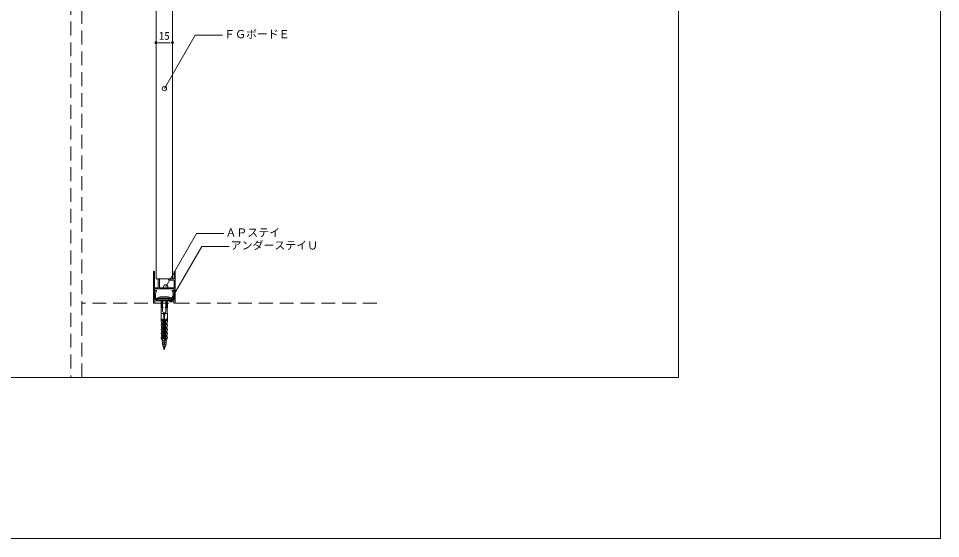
# Model space of a CAD drawing. Units: millimetres, scale not verified. Extents: x -690 to 690, y -477 to 478.
# Drawn here: x -154 to 690, y -477 to -1 of the extents above; entities that cross this region are included whole.
import ezdxf
from ezdxf.enums import TextEntityAlignment as Align

# ---------------------------------------------------------------- set-up
doc = ezdxf.new("R2010")
doc.units = ezdxf.units.MM
doc.header["$LTSCALE"] = 2
doc.linetypes.add('USER2', pattern=[9.525, 6.35, -3.175])
for name, color, linetype, lineweight in [('0-0_0', 7, 'Continuous', 9), ('0-3_MOJI', 7, 'Continuous', 18), ('0-4_KANAMONO', 5, 'Continuous', 18), ('0-5_KANAMONO_SCREW', 4, 'Continuous', 18), ('0-6_BUHIN', 7, 'Continuous', 9), ('0-7_hide-1', 3, 'USER2', 18), ('0-8_hide-2', 4, 'Continuous', 18), ('0-9_WAKU', 7, 'Continuous', 18)]:
    doc.layers.add(name, color=color, linetype=linetype, lineweight=lineweight)
doc.styles.add('ＭＳ ゴシック', font='')
doc.styles.get('ＭＳ ゴシック').set_extended_font_data('MS Gothic')

# ---------------------------------------------------------------- blocks, each defined once
blk = doc.blocks.new('_DOT')
at = {"layer": '0-0_0'}
for p, q in [((-0.5, 0), (-1, 0)), ((0.25, 0), (-0.25, 0))]:
    blk.add_line(p, q, dxfattribs=at)
blk.add_circle((0, 0), 0.25, dxfattribs=at)

msp = doc.modelspace()

# ---------------------------------------------------------------- linework, layer by layer
at = {"layer": '0-0_0', "lineweight": 18}
msp.add_lwpolyline([(-450, -329.999), (450, -329.999), (450, 270.001), (-450, 270.001)], close=True, dxfattribs=at)
at = {"layer": '0-3_MOJI'}
for p, q in [((-28.222, -48.009), (-28.222, -23.619)), ((-24.222, -23.619), (-17.222, -23.619)), ((-13.222, -48.009), (-13.222, -23.619))]:
    msp.add_line(p, q, dxfattribs=at)
for points in [[(32.564, -16.662), (7.564, -16.662), (-20.632, -65.499)], [(33.783, -198.311), (8.783, -198.311), (-19.413, -247.147)], [(38.538, -210.025), (13.538, -210.025), (-14.658, -258.862)]]:
    msp.add_lwpolyline(points, dxfattribs=at)
for centre in [(-20.632, -65.499), (-19.413, -247.147), (-14.658, -258.862)]:
    msp.add_circle(centre, 2, dxfattribs=at)
at = {"layer": '0-4_KANAMONO'}
for p, q in [((-30.722, -258.562), (-30.722, -233.362)), ((-30.222, -232.862), (-30.222, -232.862)), ((-11.222, -232.862), (-11.222, -232.862)), ((-10.722, -233.362), (-10.722, -258.562)), ((-16.722, -240.562), (-16.722, -240.162)), ((-30.722, -261.562), (-30.722, -259.162)), ((-30.422, -258.862), (-29.722, -258.862)), ((-29.722, -258.862), (-30.422, -258.862)), ((-29.722, -257.413), (-29.722, -253.445)), ((-28.722, -253.445), (-28.722, -256.876)), ((-27.846, -258.862), (-13.598, -258.862)), ((-12.722, -256.876), (-12.722, -253.445)), ((-11.722, -253.445), (-11.722, -257.413)), ((-11.022, -258.862), (-11.722, -258.862)), ((-29.722, -261.862), (-30.422, -261.862)), ((-11.022, -261.862), (-11.722, -261.862))]:
    msp.add_line(p, q, dxfattribs=at)
for points in [[(-29.722, -233.362), (-29.722, -247.862), (-26.222, -247.862), (-26.222, -240.362)], [(-16.422, -239.862), (-11.722, -239.862), (-11.722, -233.362)], [(-25.222, -240.362), (-25.222, -247.862), (-11.722, -247.862), (-11.722, -240.862), (-16.422, -240.862)], [(-11.722, -257.662), (-11.722, -248.862), (-29.722, -248.862), (-29.722, -257.662)], [(-21.18, -259.862), (-29.422, -259.862), (-29.422, -261.562)], [(-12.022, -261.562), (-12.022, -259.862), (-20.264, -259.862)], [(-11.722, -258.862), (-10.722, -258.862), (-10.722, -261.562)]]:
    msp.add_lwpolyline(points, dxfattribs=at)
for centre, radius, start, end in [((-30.222, -233.362), 0.5, 90, 180), ((-30.222, -233.362), 0.5, 0, 90), ((-11.222, -233.362), 0.5, 90, 180), ((-11.222, -233.362), 0.5, 0, 90), ((-25.722, -240.362), 0.5, 90, 180), ((-25.722, -240.362), 0.5, 0, 90), ((-16.422, -240.162), 0.3, 90, 180), ((-16.422, -240.562), 0.3, 180, 270), ((-24.78, -253.426), 4.942, 144.75743, 180.21232), ((-28.407, -250.862), 0.5, 48.59038, 144.96975), ((-24.796, -253.421), 3.926, 144.62785, 180.3419), ((-28.407, -250.862), 0.5, 324.96975, 48.59038), ((-13.037, -250.862), 0.5, 131.40962, 215.03025), ((-16.722, -253.445), 4, 0, 35.03025), ((-13.037, -250.862), 0.5, 35.03025, 131.40962), ((-16.722, -253.445), 5, 360, 35.03025), ((-30.422, -258.562), 0.3, 180, 270), ((-30.422, -259.162), 0.3, 90, 180), ((-30.422, -261.562), 0.3, 180, 270), ((-29.435, -257.422), 0.287, 178.22094, 252.30783), ((-29.722, -258.262), 0.6, 270, 90), ((-29.722, -258.262), 0.6, 270, 70.52878), ((-29.722, -261.562), 0.3, 270, 360), ((-28.406, -256.869), 0.316, 181.26941, 225.55703), ((-29.722, -258.262), 1.6, 350.91528, 46.82645), ((-27.854, -258.568), 0.293, 169.37723, 271.53805), ((-20.722, -260.062), 0.5, 23.57818, 156.42182), ((-13.595, -258.564), 0.297, 269.33585, 9.74887), ((-11.722, -258.262), 1.6, 133.17355, 189.08472), ((-13.068, -256.856), 0.347, 316.48975, 356.6838), ((-11.722, -258.262), 0.6, 90, 270), ((-11.722, -258.262), 0.6, 109.47122, 270), ((-11.722, -261.562), 0.3, 180, 270), ((-12.033, -257.405), 0.311, 290.86673, 358.60449), ((-11.022, -258.562), 0.3, 270, 360), ((-11.022, -261.562), 0.3, 270, 360)]:
    msp.add_arc(centre, radius, start, end, dxfattribs=at)
at = {"layer": '0-5_KANAMONO_SCREW'}
for p, q in [((-27.222, -257.862), (-25.272, -256.362)), ((-27.222, -257.862), (-14.222, -257.862)), ((-25.272, -256.362), (-16.172, -256.362)), ((-24.567, -256.298), (-16.877, -256.298)), ((-23.719, -266.362), (-23.719, -258.862)), ((-23.719, -261.062), (-22.272, -261.062)), ((-23.719, -261.512), (-22.272, -261.512)), ((-22.272, -260.912), (-22.272, -265.512)), ((-19.172, -260.912), (-19.172, -265.512)), ((-19.172, -261.062), (-17.725, -261.062)), ((-19.172, -261.512), (-17.725, -261.512)), ((-17.725, -266.362), (-17.725, -258.862)), ((-16.172, -256.362), (-14.222, -257.862)), ((-14.222, -257.862), (-14.222, -258.862)), ((-23.719, -262.012), (-22.272, -262.012)), ((-23.719, -262.512), (-22.272, -262.512)), ((-23.719, -263.012), (-22.272, -263.012)), ((-23.719, -263.512), (-22.272, -263.512)), ((-23.719, -264.012), (-22.272, -264.012)), ((-23.719, -264.512), (-22.272, -264.512)), ((-23.719, -265.012), (-22.272, -265.012)), ((-23.719, -265.512), (-22.272, -265.512)), ((-23.719, -266.362), (-22.272, -266.362)), ((-23.472, -266.362), (-23.472, -271.362)), ((-22.272, -266.362), (-22.272, -269.312)), ((-19.172, -262.012), (-17.725, -262.012)), ((-19.172, -262.512), (-17.725, -262.512)), ((-19.172, -263.012), (-17.725, -263.012)), ((-19.172, -263.512), (-17.725, -263.512)), ((-19.172, -264.012), (-17.725, -264.012)), ((-19.172, -264.512), (-17.725, -264.512)), ((-19.172, -265.012), (-17.725, -265.012)), ((-19.172, -265.512), (-17.725, -265.512)), ((-19.172, -266.362), (-17.725, -266.362)), ((-19.172, -266.362), (-19.172, -269.312)), ((-17.972, -266.362), (-17.972, -271.362)), ((-23.719, -278.225), (-23.719, -271.362)), ((-17.725, -271.362), (-23.719, -271.362)), ((-23.719, -278.225), (-23.719, -278.227)), ((-22.316, -277.77), (-22.316, -277.089)), ((-21.93, -277.29), (-21.93, -277.77)), ((-21.026, -294.464), (-21.026, -273.479)), ((-20.418, -296.362), (-20.418, -273.479)), ((-19.514, -277.29), (-19.514, -277.77)), ((-19.128, -277.77), (-19.128, -277.089)), ((-17.725, -278.225), (-17.725, -271.362)), ((-17.725, -278.225), (-17.725, -278.227)), ((-22.972, -280.187), (-22.972, -281.943)), ((-22.972, -283.905), (-22.972, -285.662)), ((-22.316, -281.488), (-22.316, -280.807)), ((-22.316, -285.206), (-22.316, -284.526)), ((-21.93, -281.008), (-21.93, -281.488)), ((-21.93, -281.008), (-21.93, -281.488)), ((-21.93, -284.726), (-21.93, -285.206)), ((-19.514, -281.008), (-19.514, -281.488)), ((-19.514, -281.008), (-19.514, -281.488)), ((-19.514, -284.726), (-19.514, -285.206)), ((-19.128, -281.488), (-19.128, -280.807)), ((-19.128, -285.206), (-19.128, -284.526)), ((-18.472, -280.187), (-18.472, -281.943)), ((-18.472, -283.905), (-18.472, -285.662)), ((-21.026, -294.464), (-23.465, -294.464)), ((-22.972, -287.624), (-22.972, -289.38)), ((-22.972, -291.266), (-22.972, -293.023)), ((-22.316, -288.925), (-22.316, -288.244)), ((-22.316, -292.567), (-22.316, -291.887)), ((-21.93, -288.445), (-21.93, -288.925)), ((-21.93, -292.087), (-21.93, -292.567)), ((-21.026, -291.884), (-20.418, -291.884)), ((-21.026, -292.491), (-20.418, -292.491)), ((-20.418, -294.464), (-17.979, -294.464)), ((-19.514, -288.445), (-19.514, -288.925)), ((-19.514, -292.087), (-19.514, -292.567)), ((-19.128, -288.925), (-19.128, -288.244)), ((-19.128, -292.567), (-19.128, -291.887)), ((-18.472, -287.624), (-18.472, -289.38)), ((-18.472, -291.266), (-18.472, -293.023)), ((-22.522, -296.348), (-22.387, -296.331)), ((-22.522, -296.348), (-22.486, -296.598)), ((-18.966, -296.598), (-22.486, -296.598)), ((-22.472, -296.598), (-22.472, -299.598)), ((-22.472, -299.598), (-18.972, -299.598)), ((-20.722, -304.598), (-20.722, -297.142)), ((-18.922, -296.348), (-19.057, -296.331)), ((-18.972, -296.598), (-18.972, -299.598)), ((-18.922, -296.348), (-18.958, -296.598))]:
    msp.add_line(p, q, dxfattribs=at)
for points in [[(-27.222, -257.862), (-27.222, -258.862), (-14.222, -258.862)], [(-23.719, -274.812), (-23.473, -276.208), (-22.21, -276.865)], [(-22.43, -278.225), (-23.719, -278.225), (-23.414, -279.957), (-22.213, -280.582)], [(-21.93, -281.008), (-21.93, -278.068), (-22.062, -278.08)], [(-19.514, -281.008), (-19.514, -278.068), (-19.382, -278.08)], [(-17.725, -274.812), (-17.971, -276.208), (-19.234, -276.865)], [(-19.014, -278.225), (-17.725, -278.225), (-18.03, -279.957), (-19.231, -280.582)], [(-22.43, -281.943), (-23.719, -281.943), (-23.414, -283.675), (-22.213, -284.301)], [(-22.43, -285.662), (-23.719, -285.662), (-23.414, -287.394), (-22.213, -288.019)], [(-21.93, -284.726), (-21.93, -281.787), (-22.062, -281.798)], [(-21.93, -288.445), (-21.93, -285.505), (-22.062, -285.516)], [(-19.514, -284.726), (-19.514, -281.787), (-19.382, -281.798)], [(-19.514, -288.445), (-19.514, -285.505), (-19.382, -285.516)], [(-19.014, -281.943), (-17.725, -281.943), (-18.03, -283.675), (-19.231, -284.301)], [(-19.014, -285.662), (-17.725, -285.662), (-18.03, -287.394), (-19.231, -288.019)], [(-22.43, -289.38), (-23.719, -289.38), (-23.429, -291.029), (-22.212, -291.662)], [(-22.43, -293.023), (-23.719, -293.023), (-23.465, -294.464), (-22.37, -296.362), (-20.722, -296.362)], [(-21.93, -292.087), (-21.93, -289.224), (-22.062, -289.235)], [(-21.93, -296.362), (-21.93, -292.852), (-22.048, -292.863)], [(-19.014, -293.023), (-17.725, -293.023), (-17.979, -294.464), (-19.074, -296.362), (-20.722, -296.362)], [(-19.514, -292.087), (-19.514, -289.224), (-19.382, -289.235)], [(-19.514, -296.362), (-19.514, -292.852), (-19.396, -292.863)], [(-19.014, -289.38), (-17.725, -289.38), (-18.015, -291.029), (-19.232, -291.662)], [(-18.972, -299.598), (-20.722, -304.598), (-22.472, -299.598)]]:
    msp.add_lwpolyline(points, dxfattribs=at)
for centre, radius in [((-22.777, -277.091), 0.462), ((-22.773, -277.767), 0.458), ((-22.452, -277.33), 0.524), ((-22.422, -277.706), 0.519), ((-22.361, -277.77), 0.431), ((-19.022, -277.706), 0.519), ((-18.992, -277.33), 0.524), ((-19.083, -277.77), 0.431), ((-18.667, -277.091), 0.462), ((-18.671, -277.767), 0.458), ((-22.777, -280.809), 0.462), ((-22.777, -284.527), 0.462), ((-22.773, -281.486), 0.458), ((-22.773, -285.204), 0.458), ((-22.456, -281.051), 0.528), ((-22.456, -284.769), 0.528), ((-22.422, -281.424), 0.519), ((-22.422, -285.143), 0.519), ((-22.361, -281.488), 0.431), ((-22.361, -285.206), 0.431), ((-19.022, -281.424), 0.519), ((-19.022, -285.143), 0.519), ((-18.987, -281.051), 0.528), ((-18.987, -284.769), 0.528), ((-19.083, -281.488), 0.431), ((-19.083, -285.206), 0.431), ((-18.667, -280.809), 0.462), ((-18.671, -281.486), 0.458), ((-18.667, -284.527), 0.462), ((-18.671, -285.204), 0.458), ((-22.777, -288.246), 0.462), ((-22.777, -291.888), 0.462), ((-22.773, -288.923), 0.458), ((-22.773, -292.565), 0.458), ((-22.456, -288.488), 0.528), ((-22.455, -292.129), 0.527), ((-22.422, -288.861), 0.519), ((-22.42, -292.511), 0.512), ((-22.361, -288.925), 0.431), ((-22.36, -292.567), 0.43), ((-19.022, -288.861), 0.519), ((-19.024, -292.511), 0.512), ((-18.989, -292.129), 0.527), ((-18.987, -288.488), 0.528), ((-19.083, -288.925), 0.431), ((-19.084, -292.567), 0.43), ((-18.667, -288.246), 0.462), ((-18.671, -288.923), 0.458), ((-18.667, -291.888), 0.462), ((-18.671, -292.565), 0.458)]:
    msp.add_circle(centre, radius, dxfattribs=at)
for centre, radius, start, end in [((-20.722, -256.948), 3.9, 170.40593, 171.34408), ((-20.722, -260.912), 1.55, 0, 180), ((-20.722, -256.948), 3.9, 8.65592, 9.59407), ((-22.272, -265.937), 0.425, 270, 90), ((-20.722, -269.312), 1.55, 180, 0), ((-19.172, -265.937), 0.425, 90, 270), ((-20.722, -272.962), 0.6, 300.39126, 239.60874)]:
    msp.add_arc(centre, radius, start, end, dxfattribs=at)
for centre, ratio, start_param, end_param in [((-21.972, -299.598), 0.294118, 0, 1.5707963), ((-21.972, -299.598), 0.735294, 4.7240766, 6.2831853), ((-19.472, -299.598), 0.735349, 0, 1.5707963), ((-19.472, -299.598), 0.294118, 4.712389, 6.2831853)]:
    msp.add_ellipse(centre, major_axis=(0, 1.7), ratio=ratio, start_param=start_param, end_param=end_param, dxfattribs=at)
at = {"layer": '0-6_BUHIN'}
msp.add_lwpolyline([(-13.222, -239.862), (-28.222, -239.862), (-28.222, 162.046), (-13.222, 162.046)], close=True, dxfattribs=at)
at = {"layer": '0-7_hide-1'}
for p, q in [((-106.222, 148.138), (-106.222, -329.999)), ((173.86, -261.862), (-96.222, -261.862))]:
    msp.add_line(p, q, dxfattribs=at)
at = {"layer": '0-8_hide-2', "linetype": 'USER2'}
msp.add_line((-96.222, -329.999), (-96.222, 107.041), dxfattribs=at)
at = {"layer": '0-9_WAKU'}
msp.add_lwpolyline([(-690, -477.499), (690, -477.499), (690, 477.501), (-690, 477.501)], close=True, dxfattribs=at)

# ---------------------------------------------------------------- block references
at = {"layer": '0-3_MOJI', "xscale": 4, "yscale": 4, "rotation": 180}
msp.add_blockref('_DOT', (-28.222, -23.619), dxfattribs=at)
at = {"layer": '0-3_MOJI', "xscale": 4, "yscale": 4}
msp.add_blockref('_DOT', (-13.222, -23.619), dxfattribs=at)

# ---------------------------------------------------------------- texts
at = {"layer": '0-3_MOJI', "style": 'ＭＳ ゴシック'}
for s, p in [('15', (-25.722, -23.119)), ('ＦＧボードＥ', (34.064, -21.662)), ('ＡＰステイ', (35.283, -203.311)), ('アンダーステイＵ', (40.038, -215.025))]:
    msp.add_text(s, height=7.331, dxfattribs=at).set_placement(p, align=Align.BOTTOM_LEFT)

doc.saveas('drawing.dxf')
